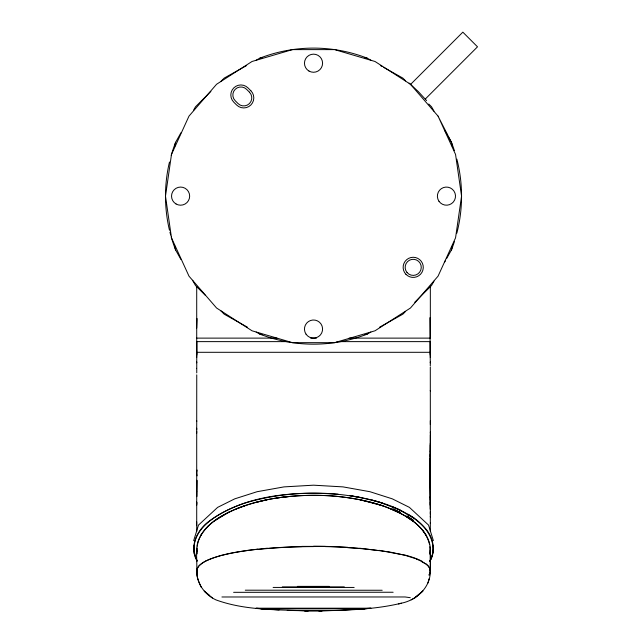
<?xml version="1.0" encoding="UTF-8"?>
<svg xmlns="http://www.w3.org/2000/svg" width="643" height="643" viewBox="0 0 643 643"><rect width="100%" height="100%" fill="white"/><g stroke="black" fill="none" stroke-linecap="round" stroke-linejoin="round"><path stroke-width="0.96" d="M196.71 505.269L196.71 502.143L196.71 504.289M196.71 433.261L196.71 431.308M196.71 429.645L196.75 374.837M196.75 372.876L196.75 368.351M196.75 368.085L196.758 361.977M430.328 531.616L430.336 516.233M430.336 514.054L430.336 511.836M430.207 467.421L429.845 462.285L430.336 508.943M430.304 454.649L430.336 434.797M430.328 443.26L430.312 451.78M196.766 357.323L196.766 356.849M430.288 362.821L429.886 317.714M196.766 356.166L196.774 355.193M430.111 469.197L430.328 444.876M196.782 353.779L196.774 354.823L196.79 352.3L196.782 353.465M430.288 456.61L430.304 454.199M430.183 480.128L430.32 450.872M430.263 459.874L430.296 454.914M430.239 462.124L430.28 458.403M430.183 466.087L430.223 463.748M430.191 465.797L430.119 469.406L429.982 458.941L429.982 486.373L430.127 476.921L430.207 480.996M429.781 469.068L430.336 472.935L429.982 481.985L429.982 463.933L429.982 486.373M196.71 328.131L197.104 318.566M193.816 545.561L194.21 553.301L197.2 561.259M429.854 483.488L430.207 478.456M197.168 553.872L197.112 548.029M197.264 546.084C199.997 526.786 220.107 515.879 236.319 508.894C266.106 496.862 298.794 494.113 330.631 495.793C357.87 498.052 385.712 503.622 409.173 518.338C419.678 525.492 430.288 536.109 430.336 549.701L430.336 571.048C430.497 587.405 416.68 600.2 401.336 603.198C374.355 609.709 346.36 610.239 318.735 610.826L339.769 610.408L370.963 608.141M305.264 610.802L306.888 610.818C276.49 609.62 244.903 610.456 215.927 599.879C204.683 594.63 196.782 583.611 196.71 571.048C197.224 561.781 195.721 552.337 197.497 543.166C200.632 532.734 208.581 524.937 217.221 518.772C235.025 507.295 255.737 501.492 276.442 498.012C311.863 493.052 348.594 494.636 382.754 505.768C401.594 512.921 424.509 523.289 429.628 544.75M430.191 572.366L429.773 573.693L430.336 571.048L430.336 549.701L429.797 554.202M197.128 470.033L196.71 472.935L197.128 475.844M429.781 476.809L430.336 472.935M201.227 587.3C198.462 581.047 194.226 572.423 198.783 566.105C204.948 559.916 213.789 557.682 221.907 555.271M197.104 573.693A123.078 27.665 2 0 1 196.702 571.048L197.256 568.476A121.688 27.094 1.9 0 1 205.414 561.226M197.409 573.677A123.134 27.601 2.2 0 1 196.726 571.048L197.071 569.336M429.765 553.551L430.263 551.606L429.813 546.711M427.941 583.048L429.13 578.644M193.688 540.634L198.478 525.106L217.655 507.359L234.727 498.855L257.128 491.702L284.021 486.888L313.519 485.184L343.016 486.888L369.91 491.702L392.318 498.855L409.39 507.359L428.56 525.106L433.358 540.634M200.737 535.539L201.211 534.574M429.837 561.259C436.476 550.336 432.98 535.82 424.187 527.172C404.68 507.295 376.541 499.981 349.905 495.624L361.326 497.594M171.231 155.325A148.027 148.027 0 0 1 175.635 142.272L180.964 132.755M193.543 110.274L195.472 106.818L210.888 91.402M433.985 281.136L431.566 285.46L414.751 302.274M444.626 262.111L445.599 260.383M446.563 258.655L451.402 250.006A148.027 148.027 0 0 0 454.376 241.672M429.62 561.596C432.562 556.806 433.72 551.011 433.213 545.441M430.006 560.632C439.82 542.137 423.938 522.703 407.887 514.175M220.702 81.597L224.198 78.092L246.679 65.514M410.644 84.346L462.839 32.15L477.508 46.818L425.312 99.014M405.645 311.381L402.839 314.186L379.499 327.247M414.606 598.014L422.797 591.094L414.606 598.014L411.11 599.879M213.838 521.344L229.109 511.973M207.842 526.368L208.324 526.062M256.195 60.193L259.651 58.256A10.071 10.071 0 0 1 262.489 57.597M364.549 334.673A10.071 10.071 0 0 0 367.386 334.014L370.85 332.085M205.398 561.226C221.811 553.486 240.16 551.381 257.964 549.114M236.319 508.894L245.586 505.47M398.531 603.994L401.336 603.198M255.649 502.464L266.419 499.933M366.888 608.559L363.793 608.969M289.454 496.492L276.442 498.012M247.025 550.464L267.448 548.19M370.392 608.206L256.613 608.198L279.086 609.95M321.251 610.802L321.87 610.794M320.15 610.818L321.781 610.802M338.041 494.186L336.884 494.194C292.935 491.188 244.26 494.797 207.842 522.156C196.637 530.949 189.106 547.426 196.943 560.744M301.663 546.389L325.374 546.397M196.71 338.122L276.956 338.122M310.585 338.122L316.452 338.122M349.085 338.122L430.336 338.122L430.336 285.982M288.964 341.626L196.911 341.626L196.911 352.3M337.085 341.626L430.135 341.626L430.135 352.3M196.71 286.481L196.71 352.3L430.312 352.3M329.296 586.376L297.355 586.384M282.285 586.914L344.31 586.898M273.114 587.429L354.156 587.445M245.28 590.194L382.191 590.258M233.61 592.324L393.138 592.251M221.923 596.985L405.098 596.969L410.274 597.685M263.694 608.881L364.227 608.8M304.42 610.786L308.302 610.826L287.268 610.408M305.803 610.802L322.183 610.794M262.818 608.8L267.793 608.8M359.349 608.873L363.343 608.881M304.742 610.794L321.235 610.802M359.59 548.198L389.208 551.895L405.138 555.271M256.083 608.141L263.236 608.969L260.15 608.559M378.944 550.32L404.254 555.046L416.825 559.024M382.754 505.768L360.619 499.933M382.336 503.011L380.053 502.432C336.844 489.845 290.218 490.151 246.984 502.432C223.209 509.891 182.966 529.39 197.039 560.632M372.168 500.077L380.053 502.432L400.259 510.108M391.716 506.371L398.21 509.288L414.574 518.515M390.719 508.894L399.118 512.696M335.759 49.784A148.027 148.027 0 0 1 367.386 58.256L370.85 60.193M380.359 65.514L382.087 66.478M383.815 67.451L402.839 78.092L405.645 80.897M247.547 327.247L224.198 314.186L220.702 310.682M256.195 332.085L259.651 334.014A10.071 10.071 0 0 0 262.489 334.673M406.657 516.876L413.2 521.344M209.385 595.378L204.249 591.094L212.431 598.014M409.085 83.084L418.191 91.467L426.574 100.573M425.425 563.541L428.15 565.977L429.789 568.476L430.336 571.048A123.054 27.641 -2.1 0 1 429.251 575.019M428.76 104.013L431.566 106.818L433.985 111.143M205.286 295.266L195.472 285.46L192.57 280.268M438.052 116.11L410.459 84.265L375.014 61.487L334.585 49.615L292.452 49.615L252.024 61.487L216.578 84.265L188.994 116.11L171.488 154.433L165.492 196.139L171.488 237.846L188.994 276.168L216.578 308.013L252.024 330.791L292.452 342.663L334.585 342.663L375.014 330.791L410.459 308.013L438.052 276.168L455.557 237.846L461.553 196.139L455.557 154.433L438.052 116.11L451.402 142.272A148.027 148.027 0 0 1 454.376 150.599M423.182 530.965L426.309 535.539M444.626 130.167L447.528 135.351M448.501 137.08L451.402 142.272A10.071 10.071 0 0 1 452.093 145.937M171.231 236.954A148.027 148.027 0 0 0 175.635 250.006L180.964 259.515M429.789 568.476L430.336 571.048A123.143 27.601 -2.2 0 1 428.889 575.003M429.813 568.549L430.336 571.048A122.636 27.352 -2 0 0 425.738 563.718M196.71 549.701L196.806 551.919M430.231 472.935L429.982 458.941L430.143 468.401M430.263 353.465L430.247 352.3L430.271 354.823L430.263 353.779M430.271 355.193L430.271 356.166M430.28 356.849L430.28 357.387M430.328 500.005L430.191 480.233L430.328 497.859M196.734 352.3L196.75 362.821M430.288 361.977L430.288 365.859M430.296 367.032L430.336 424.549M430.336 431.975L430.336 433.261M430.328 502.143L430.336 509.642M430.312 390.43L430.312 390.896M196.71 521.915L196.71 531.616M430.336 420.739L430.336 516.964M430.336 522.831L430.336 523.281M196.71 420.739L196.71 421.559M196.71 428.214L196.71 525.532M196.718 571.048A122.628 27.344 2 0 1 196.919 569.376M405.492 555.206A120.177 26.21 -1.3 0 1 422.29 561.411M421.495 561.5A120.137 26.701 -1.8 0 1 425.248 563.766M325.27 546.598A115.644 22.634 0.1 0 1 359.196 548.375M258.743 549.387A115.057 22.208 -0.1 0 1 313.527 546.598M313.519 546.269A114.679 22.754 0 0 1 347.783 547.322M416.423 559.08A120.771 26.693 -1.7 0 1 425.16 563.573M347.308 547.611A115.652 22.264 0.1 0 1 378.188 550.529M267.85 548.375A115.684 22.457 -0.1 0 1 301.776 546.598M222.165 555.311A117.331 24.41 0.5 0 1 247.282 550.545M456.851 159.134A148.027 148.027 0 0 1 456.851 233.144M367.386 334.022A148.027 148.027 0 0 1 259.651 334.022M170.692 235.049A148.027 148.027 0 0 1 169.945 232.187M169.479 230.274A148.027 148.027 0 0 1 169.479 162.004M259.651 58.256A148.027 148.027 0 0 1 333.805 49.503M452.093 246.341A10.071 10.071 0 0 1 451.402 250.006M175.643 250.006A10.071 10.071 0 0 1 174.952 246.205M174.952 146.074A10.071 10.071 0 0 1 175.643 142.272M364.549 57.597A10.071 10.071 0 0 1 367.386 58.256M196.742 491.461L196.718 496.653L196.854 480.233L196.742 491.461M400.235 512.35L392.825 508.926L400.235 512.35M413.127 520.195L406.955 516.072L413.127 520.195M250.858 90.751L248.013 87.906A10.071 10.071 0 0 0 233.771 87.906A10.071 10.071 0 0 0 233.771 102.149L236.616 104.994A10.071 10.071 0 0 0 250.858 104.994A10.071 10.071 0 0 0 250.858 90.751M249.436 92.174L246.59 89.329A8.054 8.054 0 0 0 235.193 89.329A8.054 8.054 0 0 0 235.193 100.718L238.047 103.571A8.054 8.054 0 0 0 249.436 103.571A8.054 8.054 0 0 0 249.436 92.174M197.264 573.693L196.846 572.366L197.256 573.669M430.336 505.269L430.32 496.581L430.336 505.261M306.036 334.167A9.066 9.066 0 0 0 321.685 332.994A9.066 9.066 0 0 0 312.844 320.021A9.066 9.066 0 0 0 306.036 334.167M438.96 201.243A9.066 9.066 0 0 0 454.609 200.069A9.066 9.066 0 0 0 445.768 187.097A9.066 9.066 0 0 0 438.96 201.243M308.994 71.06A9.066 9.066 0 0 0 322.585 63.215A9.066 9.066 0 0 0 308.994 55.362A9.066 9.066 0 0 0 308.994 71.06M176.061 203.984A9.066 9.066 0 0 0 189.661 196.139A9.066 9.066 0 0 0 176.061 188.286A9.066 9.066 0 0 0 176.061 203.984M405.918 274.296A10.071 10.071 0 0 0 422.869 270.181A10.071 10.071 0 0 0 410.837 257.554A10.071 10.071 0 0 0 405.918 274.296M407.035 272.519A8.054 8.054 0 0 0 420.779 270.1A8.054 8.054 0 0 0 411.809 259.41A8.054 8.054 0 0 0 407.035 272.519"/></g></svg>
